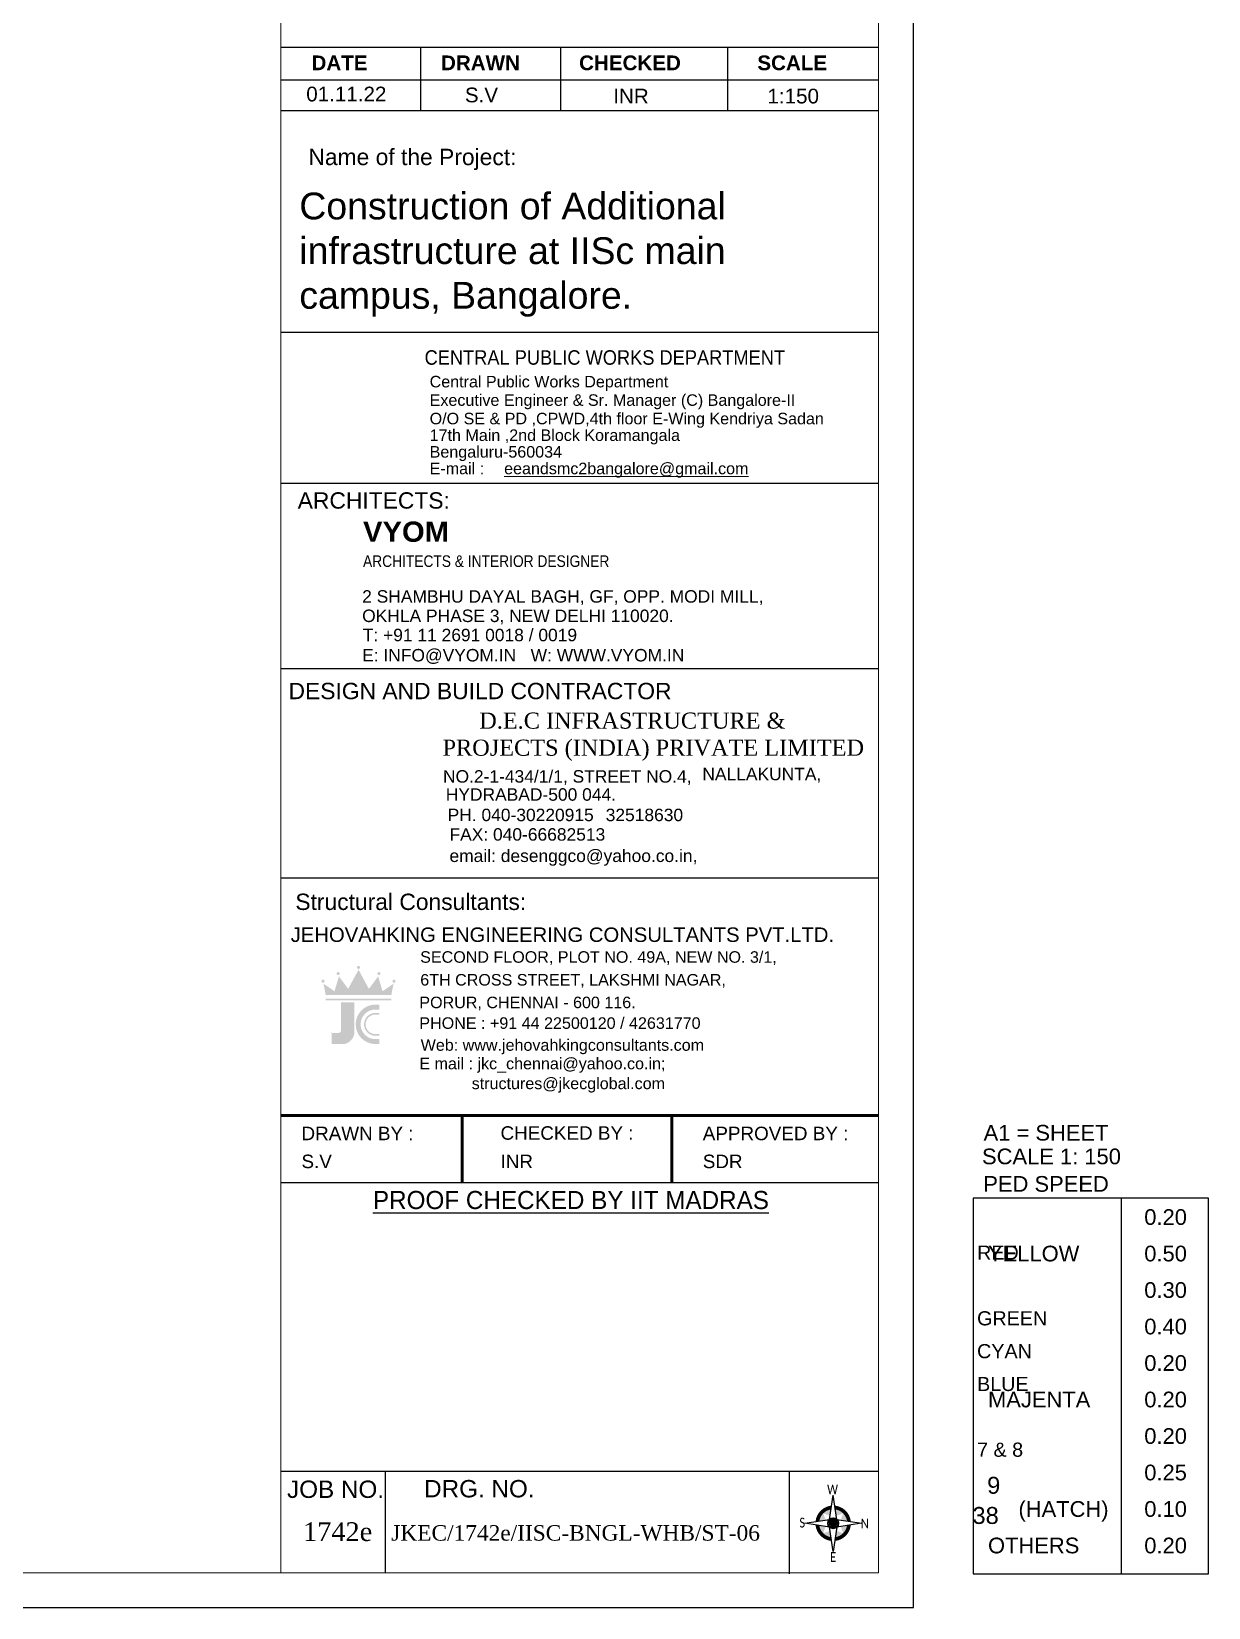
# Model space of a CAD drawing. Header units: inches. Extents: x 207135 to 337634, y -175669 to -89669.
# Drawn here: x 303742 to 337634, y -175669 to -130300 of the extents above; entities that cross this region are included whole.
import ezdxf
from ezdxf.enums import TextEntityAlignment as Align

# ---------------------------------------------------------------- set-up
doc = ezdxf.new("R2010")
doc.units = ezdxf.units.IN
doc.header["$MEASUREMENT"] = 0
for name, color, linetype in [('1', 8, 'Continuous'), ('2', 1, 'Continuous'), ('4', 4, 'Continuous'), ('BULDINGS', 5, 'Continuous'), ('Layer1', 142, 'Continuous'), ('TIT', 7, 'Continuous'), ('TITLE-2', 1, 'Continuous'), ('TITLE-3', 3, 'Continuous'), ('TITLE-4', 4, 'Continuous'), ('TITLE-5', 2, 'Continuous')]:
    doc.layers.add(name, color=color, linetype=linetype)
for name, color, linetype, lineweight in [('format', 7, 'Continuous', 20), ('G-ANNO-TTLB', 7, 'Continuous', 9), ('JKEC COLHAT', 2, 'Continuous', 20), ('text', 4, 'Continuous', 30), ('WIN', 32, 'Continuous', 20)]:
    doc.layers.add(name, color=color, linetype=linetype, lineweight=lineweight)
doc.styles.add('AB', font='arialbd.ttf')
doc.styles.add('Arial', font='arial.ttf', dxfattribs={"height": 400})
doc.styles.add('BA', font='ANTQUAB.TTF')
doc.styles.add('Calibri_1', font='calibri.ttf', dxfattribs={"height": 2.1})
doc.styles.add('T200', font='sanss___.ttf', dxfattribs={"height": 250})
doc.styles.add('T400', font='romantic.ttf')
doc.styles.add('TITLE-T350', font='sanss___.ttf', dxfattribs={"width": 0.9, "height": 325})
doc.styles.add('X-TITLE BLOCK A1$0$X-TITLE BLOCK A1$0$X-TITLE BLOCK A1$0$ROMANTIC', font='romantic.ttf')

# ---------------------------------------------------------------- blocks, each defined once
blk = doc.blocks.new('A$C233D1B7E')
h = blk.add_hatch(color=1)
h.paths.add_polyline_path([(0.4847003582871566, 9.635110490927588, 1), (1.01276676e-08, 9.635110490927588, 1)])
h.paths.add_polyline_path([(2.311598759460395, 10.79532867056393, 1), (2.796299107619884, 10.79532867056393, 1)], flags=17)
h.paths.add_polyline_path([(5.919830164872321, 11.73537637804698, 1), (5.435129816712832, 11.73537637804698, 1)])
h.paths.add_polyline_path([(9.043361222124755, 10.79532867056393, 1), (8.558660873965268, 10.79532867056393, 1)], flags=17)
h.paths.add_polyline_path([(11.35495997145748, 9.635110490927588, 1), (10.87025962329799, 9.635110490927588, 1)])
h.paths.add_polyline_path([(10.70226326192604, 7.537006911405437), (11.03450882244462, 9.235779874206347), (9.35404827062534, 8.099188455239524), (8.674664674166749, 10.35717794612801), (7.262860892669394, 8.463148926107246), (5.677479990792575, 11.37831671906), (4.092099088915758, 8.463148926107246), (2.680295307418404, 10.35717794612801), (2.00091171095981, 8.099188455239524), (0.3204511591405324, 9.235779874206347), (0.6526967196591117, 7.537006911405437), (5.677479990792575, 7.537006911405437)])
h.paths.add_polyline_path([(10.70226326192604, 6.720922917258902), (10.70226326192604, 6.970922917258906), (0.6526967196591117, 6.970922917258902), (0.6526967196591116, 6.720922917258898)])
h = blk.add_hatch(color=252)
h.paths.add_polyline_path([(5.048100854410887, 6.372180881759328), (2.983842070516388, 6.372180881759332), (2.983842070516391, 2.039480239942239, -0.2396762990435147), (2.863287729045122, 1.80243316743082, -0.1353738130742322), (2.625835766228485, 1.712857858596695), (1.56026519223559, 1.713422911230889), (1.560265192235594, -6.7411925e-09), (3.415288741442656, -6.7411927e-09, 0.1848587761268771), (4.586270104222093, 0.6429567335130847, 0.192980149369364), (5.048100854410891, 1.999385900094946)])
h.paths.add_polyline_path([(8.258791717172452, 5.291354160675004), (8.849049201170226, 5.291354160675004), (8.849049201170226, 6.047045357791713), (8.113186051174603, 6.047045357791713, 0.9518389908103086), (8.111683534226572, 0.0154370579545211), (8.84754659289515, 0.0150704403856388), (8.847923089081313, 0.7707615437144427), (8.257665678341917, 0.7710556184534756, -1.000017812415205)])
h.paths.add_polyline_path([(6.765801061718682, 3.030660891584167, -0.4140057555792481), (8.2632009298993, 4.526998658101046), (8.849049201170226, 4.526998658101046), (8.849049201170226, 4.776998658101046), (8.2632009298993, 4.776998658101046, 0.4140354845641973), (6.515801007789947, 3.030660891583476, 0.4140354845639654), (8.2632009298993, 1.284323125067291), (8.849049201170226, 1.284323125067291), (8.849049201170226, 1.534323125067292), (8.2632009298993, 1.534323125067292, -0.4140057555792481)], flags=17)
at = {"color": 252}
blk.add_line((1.56026519223559, 1.713422911230889), (1.56026519223559, 1.713422911230889), dxfattribs=at)
blk = doc.blocks.new('A$C0D3D3FC4')
at = {"layer": '1'}
h = blk.add_hatch(color=256, dxfattribs=at)
edge = h.paths.add_edge_path()
edge.add_ellipse((0, 0), major_axis=(193.2780198827149, 193.2789218000936), ratio=0.9999999998989776, start_angle=-0.0001336823073388, end_angle=35.80434754954642)
edge.add_line((43.68034632503986, 269.824316788523), (62.86079841572791, 147.0867323499988))
edge.add_line((62.86079841572791, 147.0867323499988), (193.2784708398394, 193.2784708439722))
edge = h.paths.add_edge_path()
edge.add_line((147.0867323530838, 62.86079841363244), (269.8243167912588, 43.68034632428316))
edge.add_ellipse((0, 0), major_axis=(193.2780198827146, 193.2789218000935), ratio=0.9999999999709153, start_angle=-35.80461491571419, end_angle=-0.0001336823073357)
edge.add_line((193.2784708398394, 193.2784708439722), (147.0867323535495, 62.86079841369065))
edge = h.paths.add_edge_path()
edge.add_line((147.0867323437706, -62.86079841596074), (193.2784708505496, -193.2784708462423))
edge.add_ellipse((0, 0), major_axis=(193.2780199420919, 193.2789218594712), ratio=0.9999999997255546, start_angle=269.9998663176926, end_angle=305.8043475495464)
edge.add_line((269.8243167884648, -43.68034632550552), (147.0867323437706, -62.86079841596074))
edge = h.paths.add_edge_path()
edge.add_line((62.86079841386527, -147.0867323470884), (43.6803463245742, -269.8243167853798))
edge.add_ellipse((0, 0), major_axis=(193.2780198975887, 193.2789218149677), ratio=0.9999999999558096, start_angle=234.195385084498, end_angle=269.9998663176926)
edge.add_line((193.278470850084, -193.2784708462423), (62.86079841339961, -147.0867323471466))
edge = h.paths.add_edge_path()
edge.add_line((-43.68034632550552, -269.8243167885812), (-62.86079841619357, -147.086732350057))
edge.add_line((-62.86079841572791, -147.086732350057), (-193.2784708398394, -193.2784708440304))
edge.add_ellipse((0, 0), major_axis=(193.2780198827149, 193.2789218000936), ratio=0.9999999998989776, start_angle=179.9998663176927, end_angle=215.8043475495464)
edge = h.paths.add_edge_path()
edge.add_line((-147.0867323535495, -62.86079841363244), (-269.8243167917244, -43.68034632428316))
edge.add_ellipse((0, 0), major_axis=(193.2780198827146, 193.2789218000935), ratio=0.9999999999709153, start_angle=144.1953850842858, end_angle=179.9998663176927)
edge.add_line((-193.2784708403051, -193.2784708440304), (-147.0867323540151, -62.86079841374885))
edge = h.paths.add_edge_path()
edge.add_line((-147.0867323437706, 62.86079841590254), (-193.2784708505496, 193.2784708461841))
edge.add_ellipse((0, 0), major_axis=(193.2780199420919, 193.2789218594712), ratio=0.9999999997255546, start_angle=89.99986631769268, end_angle=125.8043475495464)
edge.add_line((-269.8243167884648, 43.68034632544732), (-147.0867323437706, 62.86079841590254))
edge = h.paths.add_edge_path()
edge.add_line((-193.2784708505496, 193.2784708462423), (-62.86079841386527, 147.0867323471466))
edge.add_line((-62.86079841386527, 147.0867323470302), (-43.6803463245742, 269.8243167853216))
edge.add_ellipse((0, 0), major_axis=(193.2780198975887, 193.2789218149677), ratio=0.9999999999558096, start_angle=54.19538508449794, end_angle=89.99986631769269)
at = {"layer": 'Layer1'}
h = blk.add_hatch(color=8, dxfattribs=at)
edge = h.paths.add_edge_path()
edge.add_line((-43.6803463245742, 269.8243167853216), (-32.20120719913393, 343.2804481282365))
edge.add_ellipse((0, 0), major_axis=(243.8021108876224, -243.8009732086727), ratio=0.9999999999960566, start_angle=140.3587795451892, end_angle=219.6409530892864)
edge.add_line((-343.280448123347, 32.20120719645638), (-269.8243167889304, 43.68034632544732))
edge.add_ellipse((0, 0), major_axis=(193.2789218064267, -193.2780198890479), ratio=0.9999999999554348, start_angle=144.195385084498, end_angle=215.8043475495464, ccw=False)
h = blk.add_hatch(color=8, dxfattribs=at)
edge = h.paths.add_edge_path()
edge.add_line((32.20120720285922, 343.2804481231142), (43.68034632550552, 269.8243167884648))
edge.add_ellipse((0, 0), major_axis=(193.2789218156228, -193.2780198982439), ratio=0.999999999943685, start_angle=90.21478221206411, end_angle=125.8043475495464, ccw=False)
edge.add_line((192.5521272332408, 194.0020950491307), (193.9373912187293, 194.4874400566332))
edge.add_line((193.9373912187293, 194.4874400566332), (193.4449219936505, 193.1118762207916))
edge.add_ellipse((0, 0), major_axis=(193.2789218023025, -193.2780198849237), ratio=0.9999999999926132, start_angle=414.1953850842858, end_angle=449.9505019997784, ccw=False)
edge.add_line((269.8243167912588, 43.68034632434137), (343.2804481280036, 32.20120719878469))
edge.add_ellipse((0, 0), major_axis=(243.800973211839, 243.802110890789), ratio=0.9999999999662532, start_angle=-39.64122045481075, end_angle=39.6409530882386)
h = blk.add_hatch(color=8, dxfattribs=at)
edge = h.paths.add_edge_path()
edge.add_line((-269.8243167917244, -43.68034632434137), (-343.2804481284693, -32.20120719878469))
edge.add_ellipse((0, 0), major_axis=(243.800973211839, 243.802110890789), ratio=0.9999999999662532, start_angle=140.3587795451892, end_angle=219.6409530882386)
edge.add_line((-32.20120720285922, -343.2804481231724), (-43.68034632550552, -269.824316788523))
edge.add_ellipse((0, 0), major_axis=(193.2789218164422, -193.2780198990634), ratio=0.9999999999154136, start_angle=234.19538508428582, end_angle=305.80434754954643, ccw=False)
h = blk.add_hatch(color=8, dxfattribs=at)
edge = h.paths.add_edge_path()
edge.add_line((343.2804481228814, -32.20120719645638), (269.8243167884648, -43.68034632544732))
edge.add_ellipse((0, 0), major_axis=(193.2789218064267, -193.2780198890479), ratio=0.9999999999554348, start_angle=324.19538508449796, end_angle=395.80434754954643, ccw=False)
edge.add_line((43.68034632410854, -269.8243167853216), (32.20120719866827, -343.2804481282365))
edge.add_ellipse((0, 0), major_axis=(243.8021108876224, -243.8009732086727), ratio=0.9999999999960566, start_angle=320.3587795451892, end_angle=399.6409530892864)
at = {"layer": '1'}
for q in [(-103.6980086523108, 3.085006e-09), (-100.1645846897736, 26.83901958051138), (-100.1645846888423, -26.83901957701892), (-89.80510981939733, 51.84900432563154), (-89.80510981660336, -51.84900432662107), (-73.32556510809809, 73.32556511252187), (-73.3255651127547, -73.32556511461735), (-51.8490043268539, 89.80510981637053), (-51.84900432545692, -89.80510981322732), (-26.83901957701892, 100.1645846951287), (-26.83901958074421, -100.1645846958272), (-3.259629e-09, 103.6980086523108), (26.83901958027855, 100.1645846958272), (51.84900432545692, 89.80510981322732), (73.32556511228904, 73.32556511461735), (89.8051098161377, 51.84900432662107), (100.1645846888423, 26.83901957701892), (51.84900432638824, -89.80510981637053), (2.7939677e-09, -103.6980086523108), (26.83901957701892, -100.1645846951287), (73.32556510809809, -73.32556511252187), (89.80510981939733, -51.84900432568975), (103.6980086518452, 3.259629e-09), (100.164584689308, -26.83901958051138)]:
    blk.add_line((0, 0), q, dxfattribs=at)
for major_axis, ratio, start_param, end_param in [((73.32573620032659, -73.32539403287669), 0.9999999999066659, 5.497787143735471, 11.78097245091506), ((74.24389634161972, 74.24424279519175), 0.9999999998705016, 3.92699081705199, 10.21017612423158)]:
    blk.add_ellipse((0, 0), major_axis=major_axis, ratio=ratio, start_param=start_param, end_param=end_param, dxfattribs=at)
at = {"layer": 'BULDINGS'}
for p, q in [((-74.24406957067549, 74.24406956305029), (0, 549.3391149750096)), ((74.24406956927851, 74.2440695638652), (0, 549.3391149750096)), ((-549.339114968665, 0), (-74.24406957067549, 74.24406956305029)), ((-74.24406956974417, -74.2440695639234), (-549.339114968665, 0)), ((74.24406956927851, 74.2440695638652), (549.339114968665, 0)), ((549.339114968665, 0), (74.24406956974417, -74.24406956305029)), ((0, -549.3391149750678), (-74.24406956974417, -74.2440695639234)), ((74.24406956974417, -74.24406956305029), (0, -549.3391149750678))]:
    blk.add_line(p, q, dxfattribs=at)
at = {"layer": 'G-ANNO-TTLB', "color": 6, "style": 'Calibri_1', "width": 0.8}
for s, p in [('W', (-117.2769349198788, 561.0382231280673)), ('S', (-655.7846616716124, -81.71463926776778)), ('N', (538.942861254327, -99.47862478805473)), ('E', (-58.27510092686862, -750.2639048791025))]:
    blk.add_text(s, height=189.9670588207958, dxfattribs=at).set_placement(p)

msp = doc.modelspace()

# ---------------------------------------------------------------- linework, layer by layer
at = {"layer": 'Defpoints', "ltscale": 0.2}
msp.add_lwpolyline([(207134.7751757427, -175669.0326318593), (329134.7751757427, -175669.0326318593), (329134.7751757427, -89669.03263185921), (207134.7751757427, -89669.03263185921)], close=True, dxfattribs=at)
msp.add_lwpolyline([(207134.7751757427, -175669.0326318593), (329134.7751757427, -175669.0326318593), (329134.7751757427, -89669.03263185921), (207134.7751757427, -89669.03263185921)], close=True, dxfattribs=at)
at = {"layer": 'format', "lineweight": 50, "ltscale": 9}
for p, q in [((310925.7026739951, -161505.2425022881), (328134.7751790703, -161505.2425022881)), ((310925.7026778799, -161505.2425022881), (328134.7751868356, -161505.2425022881)), ((316139.3043198714, -161505.2425022881), (316139.3043198714, -163433.4941777668)), ((322178.4017273057, -161505.2425022881), (322178.4017273057, -163433.4941777668))]:
    msp.add_line(p, q, dxfattribs=at)
at = {"layer": 'JKEC COLHAT', "ltscale": 0.2}
for q in [(310925.7026667887, -111627.822661463), (310925.702666787, -123760.8693323852)]:
    msp.add_line((310925.702666787, -174669.0326318592), q, dxfattribs=at)
msp.add_lwpolyline([(208134.7751757427, -174669.0326318592), (328134.7751757427, -174669.0326318592), (328134.7751757427, -90669.03263185923), (208134.7751757427, -90669.03263185923)], close=True, dxfattribs=at)
msp.add_lwpolyline([(208134.7751757427, -174669.0326318592), (328134.7751757427, -174669.0326318592), (328134.7751757427, -90669.03263185923), (208134.7751757427, -90669.03263185923)], close=True, dxfattribs=at)
at = {"layer": 'TITLE-2', "color": 5}
for p, q in [((314954.6043620167, -132570.8643745378), (314954.6043620167, -130752.9365594417)), ((318983.5060572512, -132570.8643745378), (318983.5060572527, -130752.9365594417)), ((323791.7997245362, -132570.8643745378), (323791.7997245362, -130752.9365594417)), ((310925.702666785, -131691.667555532), (328134.7751757431, -131691.667555532))]:
    msp.add_line(p, q, dxfattribs=at)
at = {"layer": 'TITLE-2'}
msp.add_line((335116.3604504484, -163884.5715634464), (335116.3604504484, -174703.0570122964), dxfattribs=at)
msp.add_lwpolyline([(330859.2549318756, -174703.0570122964), (337633.7991031871, -174703.0570122964), (337633.7991031871, -163884.5715634464), (330859.2549318756, -163884.5715634464)], close=True, dxfattribs=at)
at = {"layer": 'TITLE-3', "color": 5}
for p, q in [((310925.702666785, -130752.9365594417), (328134.7751757437, -130752.9365594417)), ((310925.702666785, -132570.8643745378), (328134.7751757431, -132570.8643745378))]:
    msp.add_line(p, q, dxfattribs=at)
at = {"layer": 'TITLE-3'}
for p, q in [((310925.7026667837, -138958.4513949723), (328134.7751757415, -138958.4513949723)), ((310925.7026667837, -143297.737109237), (328134.7751757415, -143297.737109237)), ((310925.7026667837, -148636.9490368229), (328134.7751757415, -148636.9490368229)), ((310925.702666785, -154664.844920993), (328134.7751757431, -154664.844920993)), ((310925.702666785, -163433.4941777668), (328134.7751757431, -163433.4941777668)), ((310925.702666785, -171745.9431852382), (328134.7751757431, -171745.9431852382)), ((325555.3209963979, -171745.9431852382), (325555.3209963979, -174699.6545742527))]:
    msp.add_line(p, q, dxfattribs=at)
at = {"layer": 'TITLE-5'}
msp.add_line((313929.3462400213, -171745.9431852422), (313929.3462400213, -174669.0326318592), dxfattribs=at)

# ---------------------------------------------------------------- block references
at = {"xscale": 188.1481105835148, "yscale": 188.1481104861916, "zscale": 188.148110493498}
msp.add_blockref('A$C233D1B7E', (312090.8603389861, -159451.1289360474), dxfattribs=at)
at = {"layer": '2', "xscale": 1.481142856838601, "yscale": 1.481142856838601, "zscale": 1.481142856838601}
msp.add_blockref('A$C0D3D3FC4', (326826.6278110268, -173245.7724319647), dxfattribs=at)

# ---------------------------------------------------------------- texts
at = {"layer": '4', "insert": (311453.8914307212, -134936.5930095348), "char_height": 771.4285714285714, "width": 13466.3445613269, "attachment_point": 1, "style": 'T200'}
msp.add_mtext('Construction of Additional infrastructure at IISc main campus, Bangalore.', dxfattribs=at)
at = {"layer": 'format', "lineweight": 50, "ltscale": 9, "char_height": 388.5789412146946, "attachment_point": 1, "style": 'X-TITLE BLOCK A1$0$X-TITLE BLOCK A1$0$X-TITLE BLOCK A1$0$ROMANTIC'}
for s, insert, width in [('{\\fArial|b0|i0|c0|p34;DRAWN BY :}', (311516.714786092, -161827.8330690603), 11153.82034180572), ('{\\fArial|b0|i0|c0|p34;CHECKED BY :}', (317247.7032949814, -161815.3945431703), 11153.82034180572), ('{\\fArial|b0|i0|c0|p34;APPROVED BY :}', (323071.258936352, -161827.8330690603), 11153.82034180572), ('{\\fArial|b0|i0|c0|p34;S.V}', (311516.714786092, -162632.6138855238), 11153.82034180572), ('{\\fArial|b0|i0|c0|p34;INR}', (317247.7032949814, -162632.6138855238), 11630.83257691709), ('{\\fArial|b0|i0|c0|p34;SDR}', (323071.258936352, -162632.6138855238), 11531.29886709449)]:
    msp.add_mtext(s, dxfattribs=dict(at, insert=insert, width=width))
at = {"layer": 'text', "color": 4, "style": 'TITLE-T350'}
msp.add_text('JEHOVAHKING ENGINEERING CONSULTANTS PVT.LTD.', height=417.3751153326488, dxfattribs=at).set_placement((311205.958688817, -156509.3960407829))
at = {"layer": 'text', "color": 3, "style": 'T400'}
for s, height, p in [('1742e', 540.0000000000689, (311561.6310408751, -173756.0518076405)), ('JKEC/1742e/IISC-BNGL-WHB/ST-06', 445.5000000000563, (314101.269487478, -173744.8008795855))]:
    msp.add_text(s, height=height, dxfattribs=at).set_placement(p)
at = {"layer": 'text', "color": 4, "char_height": 417.3751153326488, "attachment_point": 1, "style": 'TITLE-T350'}
for s, insert, width in [('CENTRAL PUBLIC WORKS DEPARTMENT', (315061.6689953084, -139475.3024145586), 11221.61296367857), ('\\pxqd;{\\fArial Black|b0|i0|c0|p34;\\H1.4x;VYOM\\P\\fArial|b0|i0|c0|p34;\\H0.57143x;\\W0.85;ARCHITECTS & INTERIOR DESIGNER}', (313288.5284792809, -144406.0801176796), 10464.51491451177)]:
    msp.add_mtext(s, dxfattribs=dict(at, insert=insert, width=width))
at = {"layer": 'TIT', "style": 'Arial'}
for s, p in [('2 SHAMBHU DAYAL BAGH, GF, OPP. MODI MILL,', (313263.6415779724, -146742.2596233772)), ('OKHLA PHASE 3, NEW DELHI 110020.', (313263.6415779724, -147299.986666109)), ('T: +91 11 2691 0018 / 0019', (313280.9679017883, -147852.527547019)), ('E: INFO@VYOM.IN   W: WWW.VYOM.IN', (313263.0115299198, -148434.0145146303)), ('NALLAKUNTA,', (323060.0045999511, -151855.5063010237)), ('NO.2-1-434/1/1, STREET NO.4,', (315590.9537519427, -151923.2163407454)), ('HYDRABAD-500 044.', (315671.2658681046, -152443.6964288616)), ('PH. 040-30220915', (315724.8077904737, -153031.8863741233)), ('32518630', (320275.8420309669, -153031.8863741233)), ('FAX: 040-66682513', (315778.3492012486, -153593.3405621628)), ('email: desenggco@yahoo.co.in,', (315778.3492012486, -154208.2664472229))]:
    msp.add_text(s, height=358.7327080981458, dxfattribs=at).set_placement(p)
at = {"layer": 'TITLE-2', "color": 9, "ltscale": 300, "style": 'AB'}
for s, p in [('DATE', (312611.7748543837, -131201.4853345989)), ('DRAWN', (316670.3445965033, -131201.4853345989)), ('CHECKED', (320976.0013099133, -131201.4853345989)), ('SCALE', (325647.4237520617, -131201.4853345989))]:
    msp.add_text(s, height=424.2857142857683, dxfattribs=at).set_placement(p, align=Align.MIDDLE)
at = {"layer": 'TITLE-2', "ltscale": 300, "style": 'Arial'}
for s, p in [('01.11.22', (312807.2339046801, -132099.8013754402)), ('S.V', (316699.3556007147, -132125.7679147862)), ('INR', (321005.0123141248, -132158.4439113249)), ('1:150', (325676.4347562709, -132158.4439113249))]:
    msp.add_text(s, height=424.2857142857683, dxfattribs=at).set_placement(p, align=Align.MIDDLE)
at = {"layer": 'TITLE-2', "style": 'Arial'}
for s, p in [('JOB NO.', (312497.3873123733, -172265.1192781186)), ('DRG. NO.', (316637.8999250726, -172249.0735341019))]:
    msp.add_text(s, height=499.7143600163971, dxfattribs=at).set_placement(p, align=Align.MIDDLE)
at = {"layer": 'TITLE-3', "style": 'Arial'}
for s, p in [('Name of the Project:', (311715.6773902409, -134146.1389070261)), ('DESIGN AND BUILD CONTRACTOR', (311143.615938944, -149520.6004456645)), ('Structural Consultants:', (311339.5812550239, -155589.3875522772))]:
    msp.add_text(s, height=470.5220205431866, dxfattribs=at).set_placement(p)
at = {"layer": 'TITLE-3', "insert": (311407.5441846408, -143564.3871966875), "char_height": 470.5220205431866, "width": 5252.914185265053, "attachment_point": 1, "style": 'Arial'}
msp.add_mtext('ARCHITECTS:', dxfattribs=at)
at = {"layer": 'TITLE-4', "style": 'T400'}
for s, p in [('D.E.C INFRASTRUCTURE &', (316635.0143316157, -150368.9948145301)), (' PROJECTS (INDIA) PRIVATE LIMITED', (315403.5583026369, -151148.4740410104))]:
    msp.add_text(s, height=462.8571428572019, dxfattribs=at).set_placement(p)
at = {"layer": 'TITLE-4', "style": 'BA'}
msp.add_text('%%UPROOF CHECKED BY IIT MADRAS', height=522.0538155431924, dxfattribs=at).set_placement((319275.4173733207, -163938.4154539742), align=Align.MIDDLE_CENTER)
at = {"layer": 'TITLE-5', "color": 6, "style": 'Arial'}
for s, p in [('A1 = SHEET', (332956.4008958487, -162001.9131574828)), ('SCALE 1: 150', (333112.3776949257, -162683.8261607222)), ('PED SPEED', (332956.4008958487, -163474.9492007098))]:
    msp.add_text(s, height=451.8471207158638, dxfattribs=at).set_placement(p, align=Align.MIDDLE_CENTER)
for s, height, p in [('0.20', 451.8471207158638, (335784.3189765406, -164655.0368169287)), ('RED', 406.6624086443287, (330970.018276621, -165656.4363984205)), ('YELLOW', 451.8471207158638, (331285.0452878293, -165705.6260761478)), ('0.50', 451.8471207158638, (335784.3189765406, -165705.6260761478)), ('0.30', 451.8471207158638, (335784.3189765406, -166756.2153353665)), ('GREEN', 406.6624086443287, (330970.018276621, -167547.4970650148)), ('0.40', 451.8471207158638, (335784.3189765406, -167806.8045945852)), ('CYAN', 406.6624086443287, (330970.018276621, -168493.0273983118)), ('0.20', 451.8471207158638, (335784.3189765406, -168857.3938538039)), ('BLUE', 406.6624086443287, (330970.018276621, -169438.5577316087)), ('MAJENTA', 451.8471207158638, (331285.0452878293, -169907.9831130237)), ('0.20', 451.8471207158638, (335784.3189765406, -169907.9831130237)), ('0.20', 451.8471207158638, (335784.3189765406, -170958.5723722424)), ('7 & 8', 406.6624086443287, (330970.018276621, -171329.6183982037)), ('9', 487.9948903731942, (331259.9784502179, -172394.8396330688)), ('0.25', 451.8471207158638, (335784.3189765406, -172009.1616314612)), ('38', 487.9948903731942, (330836.8305907052, -173264.0592811833)), ('(HATCH)', 451.8471207158638, (332162.1763971136, -173059.7508906807)), ('0.10', 451.8471207158638, (335784.3189765406, -173059.7508906807)), ('OTHERS', 451.8471207158638, (331285.0452878293, -174110.3401498998)), ('0.20', 451.8471207158638, (335784.3189765406, -174110.3401498998))]:
    msp.add_text(s, height=height, dxfattribs=at).set_placement(p)
at = {"layer": 'WIN', "color": 7, "style": 'T200'}
for s, p in [('Central Public Works Department', (315207.2084698146, -140544.3694846525)), ('Executive Engineer & Sr. Manager (C) Bangalore-II', (315207.2084698146, -141075.9289147489)), ('O/O SE & PD ,CPWD,4th floor E-Wing Kendriya Sadan', (315207.2084698146, -141607.4883448452)), ('17th Main ,2nd Block Koramangala', (315207.2084698146, -142086.4181721687)), ('Bengaluru-560034 ', (315207.2084698146, -142565.3479994922)), ('E-mail : ', (315207.2084698146, -143044.2778268157)), ('%%Ueeandsmc2bangalore@gmail.com', (317351.8647828088, -143044.2778268157)), ('SECOND FLOOR, PLOT NO. 49A, NEW NO. 3/1,', (314933.9799619221, -157108.4395560273)), ('6TH CROSS STREET, LAKSHMI NAGAR,', (314936.752790889, -157764.8340483408)), ('PORUR, CHENNAI - 600 116.', (314910.1336328055, -158416.3204850321)), ('PHONE : +91 44 22500120 / 42631770', (314910.1336328055, -159011.1198272867)), ('Web: www.jehovahkingconsultants.com', (314948.3986725505, -159642.5155453269)), ('E mail : jkc_chennai@yahoo.co.in;', (314910.6881986009, -160175.1363790652)), ('structures@jkecglobal.com', (316417.6036962734, -160747.6144115155))]:
    msp.add_text(s, height=331.5678237403494, dxfattribs=at).set_placement(p)

doc.saveas('drawing.dxf')
